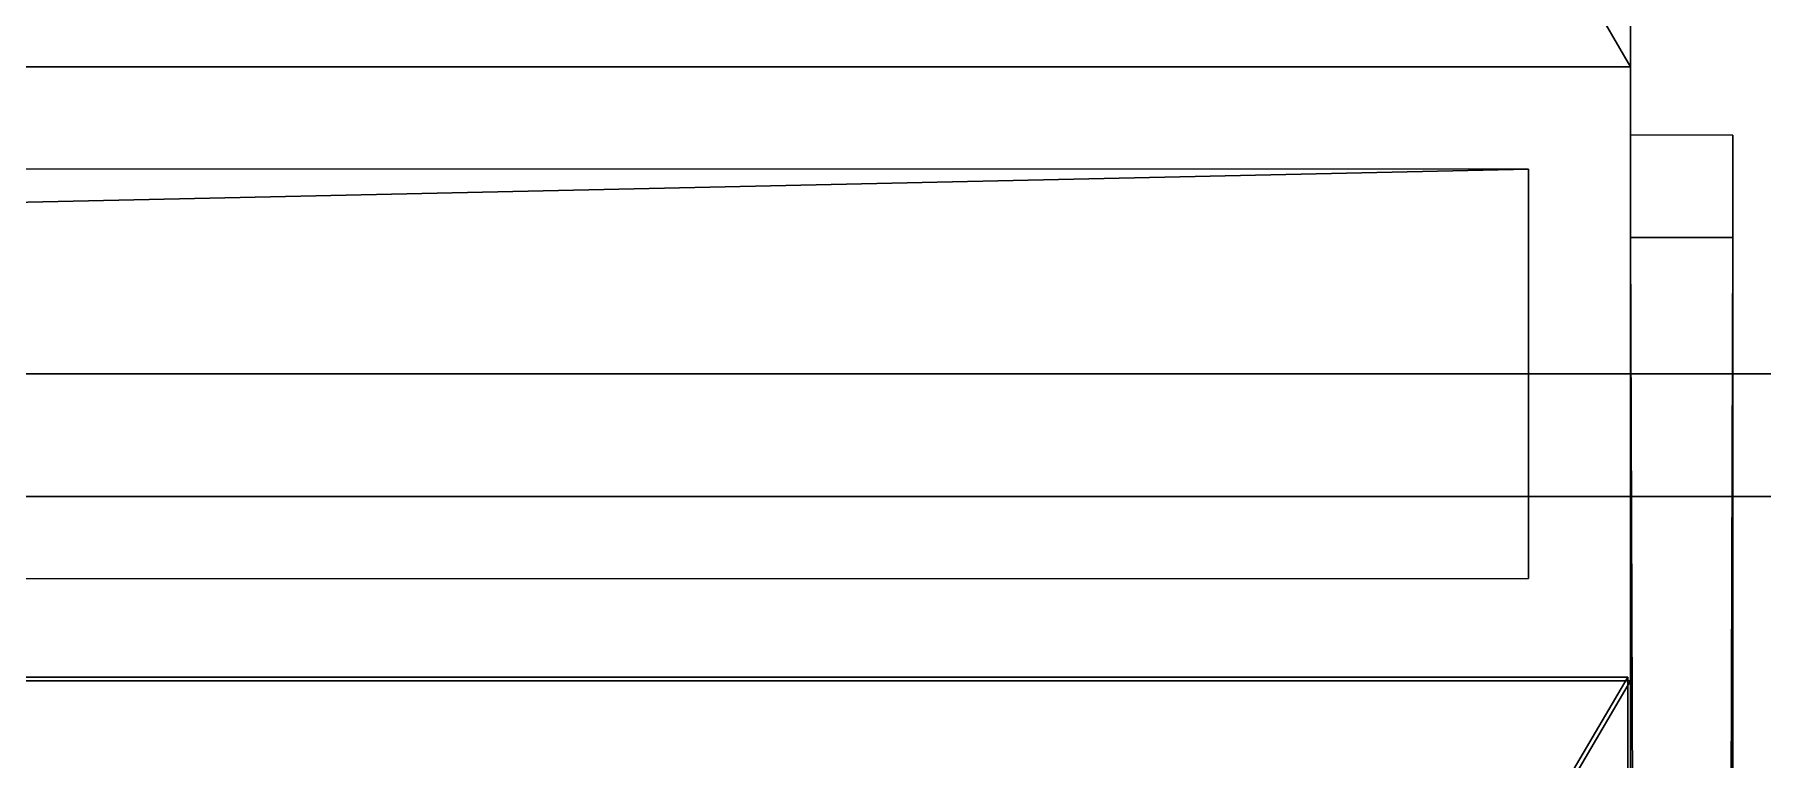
# Model space of a CAD drawing. Extents: x -93 to 34039, y -1114 to 8560.
# Drawn here: x 503.2 to 553.9, y 2889.8 to 2911 of the extents above; entities that cross this region are included whole.
import ezdxf

# ---------------------------------------------------------------- set-up
doc = ezdxf.new("R2010")
doc.units = 0
doc.layers.get('0').update_dxf_attribs({"color": 13, "linetype": 'CONTINUOUS'})
for name, color, linetype in [('____03_3____', 251, 'CONTINUOUS'), ('____03_3_____', 56, 'CONTINUOUS'), ('_____18________3____', 40, 'CONTINUOUS'), ('_____18________3_____', 44, 'CONTINUOUS'), ('_____18________4____', 142, 'CONTINUOUS'), ('_____18________4_____', 40, 'CONTINUOUS'), ('_SYSTEM__CT_MODE', 252, 'CONTINUOUS'), ('_SYSTEM__RG_COLOR', 36, 'CONTINUOUS'), ('TEMP', 36, 'CONTINUOUS')]:
    doc.layers.add(name, color=color, linetype=linetype)

# ---------------------------------------------------------------- blocks, each defined once
blk = doc.blocks.new('TELO_95')
for p, q in [((0, 970), (0, 0)), ((0, 970, 18), (0, 0, 18)), ((568, 0), (568, 970)), ((568, 0, 18), (568, 970, 18)), ((0, 0), (568, 0)), ((0, 0, 18), (568, 0, 18)), ((568, 0), (568, 0, 18))]:
    blk.add_line(p, q)
mesh = blk.add_polyface()
corners = [(568, 970), (0, 0), (0, 970), (568, 0)]
mesh.append_faces([[corners[k] for k in face] for face in [(0, 1, 2), (1, 0, 3)]], dxfattribs={"vtx0": -1})
mesh = blk.add_polyface()
corners = [(568, 0, 18), (0, 970, 18), (0, 0, 18), (568, 970, 18)]
mesh.append_faces([[corners[k] for k in face] for face in [(0, 1, 2), (1, 0, 3)]], dxfattribs={"vtx0": -1})
blk = doc.blocks.new('MARKWR_KROMKI')
at = {"color": 250}
for p, q in [((0, 500, 16), (0, 500)), ((700, 0, 16), (700, 0))]:
    blk.add_line(p, q, dxfattribs=at)
blk = doc.blocks.new('M_K_LEFT')
for p, q in [((0, 515, 5), (0, 0, 5)), ((0, 0, -5), (0, 515, -5))]:
    blk.add_line(p, q)
mesh = blk.add_polyface()
corners = [(0, 515, 5), (0, 0, -5), (0, 0, 5), (0, 515, -5)]
mesh.append_faces([[corners[k] for k in face] for face in [(0, 1, 2), (1, 0, 3)]], dxfattribs={"vtx0": -1})
blk = doc.blocks.new('KR_F')
at = {"color": 250}
for p, q in [((700, 0, 16), (0, 0, 16)), ((0, 0), (700, 0)), ((700, 0), (700, 0, 16))]:
    blk.add_line(p, q, dxfattribs=at)
mesh = blk.add_polyface()
corners = [(700, 0, 16), (0, 0), (700, 0), (0, 0, 16)]
mesh.append_faces([[corners[k] for k in face] for face in [(0, 1, 2), (1, 0, 3)]], dxfattribs={"vtx0": -1})
blk = doc.blocks.new('KR_L')
at = {"color": 250}
for p, q in [((0, 500), (0, 0)), ((0, 0, 16), (0, 500, 16))]:
    blk.add_line(p, q, dxfattribs=at)
mesh = blk.add_polyface()
corners = [(0, 500, 16), (0, 0), (0, 0, 16), (0, 500)]
mesh.append_faces([[corners[k] for k in face] for face in [(0, 1, 2), (1, 0, 3)]], dxfattribs={"vtx0": -1})
blk = doc.blocks.new('KR_P')
at = {"color": 250}
for p, q in [((0, 500), (0, 500, 16)), ((0, 0), (0, 500)), ((0, 500, 16), (0, 0, 16)), ((0, 0, 16), (0, 0))]:
    blk.add_line(p, q, dxfattribs=at)
mesh = blk.add_polyface()
corners = [(0, 500), (0, 0, 16), (0, 0), (0, 500, 16)]
mesh.append_faces([[corners[k] for k in face] for face in [(0, 1, 2), (1, 0, 3)]], dxfattribs={"vtx0": -1})
blk = doc.blocks.new('KR_35')
at = {"yscale": 1.94, "zscale": 1.125}
for name, p in [('KR_L', (0, 0)), ('KR_P', (568, 0))]:
    blk.add_blockref(name, p, dxfattribs=at)
at = {"xscale": 0.8114285714285715, "zscale": 1.125}
blk.add_blockref('KR_F', (0, 0), dxfattribs=at)
blk = doc.blocks.new('LL')
at = {"color": 250}
for p, q in [((0, 300, 16), (0, 0, 16)), ((0, 300, 8), (0, 0, 8)), ((0, 300), (0, 0))]:
    blk.add_line(p, q, dxfattribs=at)
blk = doc.blocks.new('RAM_PANEL_95')
at = {"color": 250}
for p, q in [((0, 970), (0, 0)), ((0, 970, 18), (0, 0, 18)), ((568, 0), (568, 970)), ((568, 0, 18), (568, 970, 18)), ((0, 0), (568, 0)), ((0, 0, 18), (568, 0, 18)), ((568, 0), (568, 0, 18))]:
    blk.add_line(p, q, dxfattribs=at)
for name in ['TELO_95', 'KR_35']:
    blk.add_blockref(name, (0, 0))
at = {"layer": '_SYSTEM__CT_MODE', "xscale": 0.8114285714285707, "yscale": 1.939999999999999, "zscale": 1.124999999999998}
blk.add_blockref('MARKWR_KROMKI', (0, 0), dxfattribs=at)
at = {"layer": '_SYSTEM__CT_MODE', "yscale": 3.233333333333332, "zscale": 1.125}
blk.add_blockref('LL', (0, 0), dxfattribs=at)
at = {"layer": '_SYSTEM__RG_COLOR', "color": 1, "yscale": 1.871844660194175, "zscale": 1.2}
blk.add_blockref('M_K_LEFT', (3, 3, 9), dxfattribs=at)
blk = doc.blocks.new('PANEL_G_34')
for p, q in [((-5, 440), (-5, 0)), ((5, 440), (-5, 440)), ((5, 0), (5, 440))]:
    blk.add_line(p, q)
blk.add_blockref('RAM_PANEL_95', (0, 0))
mesh = blk.add_polyface()
corners = [(5, 0), (-5, 440), (-5, 0), (5, 440)]
mesh.append_faces([[corners[k] for k in face] for face in [(0, 1, 2), (1, 0, 3)]], dxfattribs={"vtx0": -1})
blk = doc.blocks.new('RAM_PANEL_2')
at = {"layer": '_SYSTEM__RG_COLOR', "yscale": 2.25909090909091}
blk.add_blockref('PANEL_G_34', (8, 3, 3), dxfattribs=at)
blk = doc.blocks.new('PANEL_V_2')
blk.add_blockref('RAM_PANEL_2', (0, 0))
blk = doc.blocks.new('RAM_PANEL_3')
at = {"layer": '_SYSTEM__RG_COLOR', "yscale": 2.25909090909091}
blk.add_blockref('PANEL_G_34', (8, 3, 3), dxfattribs=at)
blk = doc.blocks.new('PANEL_V_3')
blk.add_blockref('RAM_PANEL_3', (0, 0))
blk = doc.blocks.new('RAM_PANEL_5')
at = {"layer": '_SYSTEM__RG_COLOR', "yscale": 2.25909090909091}
blk.add_blockref('PANEL_G_34', (8, 3, 3), dxfattribs=at)
blk = doc.blocks.new('PANEL_V_5')
blk.add_blockref('RAM_PANEL_5', (0, 0))
blk = doc.blocks.new('RAM_PANEL_4')
at = {"layer": '_SYSTEM__RG_COLOR', "yscale": 2.25909090909091}
blk.add_blockref('PANEL_G_34', (8, 3, 3), dxfattribs=at)
blk = doc.blocks.new('PANEL_V_4')
blk.add_blockref('RAM_PANEL_4', (0, 0))
blk = doc.blocks.new('V_MAR')
for p, q in [((294, 8), (0, 8)), ((294, -8), (294, 8)), ((294, -8), (0, -8))]:
    blk.add_line(p, q)
mesh = blk.add_polyface()
corners = [(294, -8), (0, 8), (0, -8), (294, 8)]
mesh.append_faces([[corners[k] for k in face] for face in [(0, 1, 2), (1, 0, 3)]], dxfattribs={"vtx0": -1})
blk = doc.blocks.new('P_MAR')
for p, q in [((0, 8), (0, 8, 594)), ((0, -8), (0, 8)), ((0, -8, 594), (0, 8, 594)), ((0, -8), (0, -8, 594))]:
    blk.add_line(p, q)
mesh = blk.add_polyface()
corners = [(0, -8), (0, 8, 594), (0, -8, 594), (0, 8)]
mesh.append_faces([[corners[k] for k in face] for face in [(0, 1, 2), (1, 0, 3)]], dxfattribs={"vtx0": -1})
blk = doc.blocks.new('N_MAR')
for p, q in [((0, 8), (294, 8)), ((294, 8), (294, -8)), ((0, -8), (294, -8))]:
    blk.add_line(p, q)
mesh = blk.add_polyface()
corners = [(294, 8), (0, -8), (0, 8), (294, -8)]
mesh.append_faces([[corners[k] for k in face] for face in [(0, 1, 2), (1, 0, 3)]], dxfattribs={"vtx0": -1})
blk = doc.blocks.new('_2')
at = {"color": 250}
for p, q in [((-21.093, 0, -4.633), (-23.857, 0, -4.633)), ((-21.093, 0, -4.534), (-21.093, 0, -4.633)), ((-5.08, 0, -5), (-7.83, 0, -5)), ((-7.33, 0, -2.946), (-7.33, 0, 5)), ((-7.33, 0, 5), (-5.08, 0, 5)), ((-5.08, 0, 5), (-5.08, 0, -5))]:
    blk.add_line(p, q, dxfattribs=at)
for points in [[(-23.857, 0, -4.633), (-24.699, 0, -2.753), (-24.985, 0, -1.596), (-25.08, 0, -0.476), (-24.989, 0, 0.598), (-24.717, 0, 1.55), (-24.262, 0, 2.379), (-23.626, 0, 3.085), (-22.835, 0, 3.65), (-21.914, 0, 4.053), (-20.864, 0, 4.294), (-19.686, 0, 4.375), (-17.6, 0, 4.162), (-15.765, 0, 3.532), (-14.159, 0, 2.624), (-12.409, 0, 1.359), (-9.732, 0, -0.833), (-7.33, 0, -2.946)], [(-7.83, 0, -5), (-10.199, 0, -2.912), (-12.554, 0, -0.962), (-14.75, 0, 0.642), (-16.442, 0, 1.647), (-17.941, 0, 2.175), (-19.554, 0, 2.351), (-20.914, 0, 2.161), (-21.942, 0, 1.592), (-22.589, 0, 0.683), (-22.804, 0, -0.526), (-22.699, 0, -1.466), (-22.383, 0, -2.48), (-21.85, 0, -3.519), (-21.093, 0, -4.534)]]:
    blk.add_polyline3d(points, dxfattribs=at)
blk = doc.blocks.new('MARKER_TEKSTUR_F')
for p, q in [((300, 16, 600), (0, 16, 600)), ((0, 16), (300, 16)), ((300, 16), (300, 16, 600)), ((0, 0), (300, 0)), ((300, 0, 600), (0, 0, 600)), ((300, 0), (300, 0, 600))]:
    blk.add_line(p, q)
blk = doc.blocks.new('RAMKA_PANEL_F_30')
for p, q in [((966, 0, 826), (966, 3, 826)), ((966, 0), (966, 3))]:
    blk.add_line(p, q)
at = {"layer": '_SYSTEM__CT_MODE', "xscale": 3.22, "yscale": 0.1875, "zscale": 1.376666666666666}
blk.add_blockref('MARKER_TEKSTUR_F', (0, 0), dxfattribs=at)
at = {"layer": '_SYSTEM__CT_MODE'}
blk.add_blockref('_2', (966, 0, 413), dxfattribs=at)
at = {"layer": '_SYSTEM__RG_COLOR', "xscale": 3.26530612244898}
for name, p, yscale in [('V_MAR', (3, 1.5, 823), 0.1874999999999999), ('N_MAR', (3, 1.5, 3), 0.1874999999999998)]:
    blk.add_blockref(name, p, dxfattribs=dict(at, yscale=yscale))
at = {"layer": '_SYSTEM__RG_COLOR', "yscale": 0.1874999999999999, "zscale": 1.38047138047138}
blk.add_blockref('P_MAR', (963, 1.5, 3), dxfattribs=at)
blk = doc.blocks.new('PANEL_F_30')
blk.add_blockref('RAMKA_PANEL_F_30', (0, 0))
blk = doc.blocks.new('TELO_87')
for p, q in [((0, 550), (0, 0)), ((934, 550), (0, 550)), ((0, 550), (0, 550, 18)), ((934, 550, 18), (0, 550, 18)), ((0, 550, 18), (0, 0, 18))]:
    blk.add_line(p, q)
mesh = blk.add_polyface()
corners = [(934, 550), (0, 0), (0, 550), (934, 0)]
mesh.append_faces([[corners[k] for k in face] for face in [(0, 1, 2), (1, 0, 3)]], dxfattribs={"vtx0": -1})
mesh = blk.add_polyface()
corners = [(934, 0, 18), (0, 550, 18), (0, 0, 18), (934, 550, 18)]
mesh.append_faces([[corners[k] for k in face] for face in [(0, 1, 2), (1, 0, 3)]], dxfattribs={"vtx0": -1})
blk = doc.blocks.new('KR_Z')
at = {"color": 250}
for p, q in [((0, 0), (700, 0)), ((700, 0, 16), (0, 0, 16)), ((700, 0), (700, 0, 16))]:
    blk.add_line(p, q, dxfattribs=at)
mesh = blk.add_polyface()
corners = [(0, 0, 16), (700, 0), (0, 0), (700, 0, 16)]
mesh.append_faces([[corners[k] for k in face] for face in [(0, 1, 2), (1, 0, 3)]], dxfattribs={"vtx0": -1})
blk = doc.blocks.new('KR_30')
at = {"xscale": 0.7857142857142857, "zscale": 1.125}
blk.add_blockref('KR_Z', (0, 934), dxfattribs=at)
at = {"yscale": 1.868, "zscale": 1.125}
blk.add_blockref('KR_P', (550, 0), dxfattribs=at)
blk = doc.blocks.new('RAM_PANEL_87')
at = {"color": 250}
for p, q in [((550, 934), (0, 934)), ((550, 934, 18), (0, 934, 18)), ((550, 0), (550, 934)), ((550, 934), (550, 934, 18)), ((550, 0, 18), (550, 934, 18))]:
    blk.add_line(p, q, dxfattribs=at)
at = {"rotation": 270}
blk.add_blockref('TELO_87', (0, 934), dxfattribs=at)
blk.add_blockref('KR_30', (0, 0))
at = {"layer": '_SYSTEM__CT_MODE', "xscale": 1.334285714285713, "yscale": 1.099999999999999, "zscale": 1.124999999999998, "rotation": 270}
blk.add_blockref('MARKWR_KROMKI', (0, 934), dxfattribs=at)
blk = doc.blocks.new('PANEL_G_29')
blk.add_blockref('RAM_PANEL_87', (0, 0))
blk = doc.blocks.new('MARKER_TEKSTUR')
for p, q in [((16, 500), (0, 500)), ((16, 500, 700), (0, 500, 700)), ((0, 0), (0, 500)), ((0, 500, 700), (0, 0, 700)), ((0, 500), (0, 500, 700)), ((16, 500), (16, 500, 700)), ((16, 0), (16, 500)), ((16, 500, 700), (16, 0, 700))]:
    blk.add_line(p, q)
blk = doc.blocks.new('M_K_ZAD')
for p, q in [((5, 0, 640), (-5, 0, 640)), ((-5, 0, 640), (-5, 0)), ((-5, 0), (5, 0)), ((5, 0), (5, 0, 640))]:
    blk.add_line(p, q)
mesh = blk.add_polyface()
corners = [(5, 0), (-5, 0, 640), (-5, 0), (5, 0, 640)]
mesh.append_faces([[corners[k] for k in face] for face in [(0, 1, 2), (1, 0, 3)]], dxfattribs={"vtx0": -1})
blk = doc.blocks.new('M_K_VERH')
for p, q in [((-5, 440), (-5, 0)), ((5, 440), (-5, 440)), ((5, 0), (5, 440))]:
    blk.add_line(p, q)
mesh = blk.add_polyface()
corners = [(5, 0), (-5, 440), (-5, 0), (5, 440)]
mesh.append_faces([[corners[k] for k in face] for face in [(0, 1, 2), (1, 0, 3)]], dxfattribs={"vtx0": -1})
blk = doc.blocks.new('2_V')
at = {"color": 250}
for p, q in [((-5.147, -6.993), (-5.147, -4.847)), ((-5.147, -4.847), (5.147, -4.847)), ((5.147, -4.847), (5.147, -7.47)), ((3.033, -6.993), (-5.147, -6.993)), ((4.667, -20.124), (4.769, -20.124)), ((4.769, -20.124), (4.769, -22.76))]:
    blk.add_line(p, q, dxfattribs=at)
for points in [[(4.769, -22.76, 0), (2.834, -23.563, 0), (1.643, -23.836, 0), (0.49, -23.927, 0), (-0.616, -23.841, 0), (-1.596, -23.58, 0), (-2.449, -23.147, 0), (-3.176, -22.54, 0), (-3.757, -21.785, 0), (-4.172, -20.907, 0), (-4.421, -19.905, 0), (-4.504, -18.781, 0), (-4.284, -16.791, 0), (-3.635, -15.04, 0), (-2.701, -13.508, 0), (-1.399, -11.839, 0), (0.858, -9.284, 0), (3.033, -6.993, 0)], [(5.147, -7.47, 0), (2.997, -9.73, 0), (0.991, -11.977, 0), (-0.661, -14.072, 0), (-1.695, -15.686, 0), (-2.239, -17.116, 0), (-2.42, -18.655, 0), (-2.225, -19.953, 0), (-1.639, -20.933, 0), (-0.703, -21.55, 0), (0.541, -21.756, 0), (1.509, -21.655, 0), (2.553, -21.354, 0), (3.623, -20.845, 0), (4.667, -20.124, 0)]]:
    blk.add_polyline3d(points, dxfattribs=at)
blk = doc.blocks.new('N_1')
for p, q in [((0, 0), (0, 500)), ((0, 500), (8, 500)), ((8, 0), (8, 500)), ((8, 500), (16, 500)), ((16, 0), (16, 500))]:
    blk.add_line(p, q)
blk = doc.blocks.new('RAM_PANEL_68')
for p, q in [((0, 550), (18, 550)), ((0, 550, 2100), (18, 550, 2100))]:
    blk.add_line(p, q)
at = {"layer": '_SYSTEM__CT_MODE', "xscale": 1.124999999999999, "yscale": 1.100000000000078, "zscale": 2.99999999999989}
blk.add_blockref('MARKER_TEKSTUR', (0, 0), dxfattribs=at)
at = {"layer": '_SYSTEM__CT_MODE', "xscale": 1.125, "yscale": 1.1}
blk.add_blockref('N_1', (0, 0), dxfattribs=at)
at = {"layer": '_SYSTEM__CT_MODE', "extrusion": (1, 0, 3.58775e-15), "xscale": 0.9714640198511383, "yscale": 1.048192771084347, "rotation": 270}
blk.add_blockref('2_V', (550, 1050, 18), dxfattribs=at)
at = {"layer": '_SYSTEM__RG_COLOR', "color": 1, "xscale": 1.2, "yscale": 1.236363636363636}
blk.add_blockref('PANEL_G_34', (9, 3, 3), dxfattribs=at)
at = {"layer": '_SYSTEM__RG_COLOR', "xscale": 1.2, "zscale": 3.271874999999868}
blk.add_blockref('M_K_ZAD', (9, 547, 3), dxfattribs=at)
at = {"layer": '_SYSTEM__RG_COLOR', "xscale": 1.2, "yscale": 1.236363636363636}
blk.add_blockref('M_K_VERH', (9, 3, 2097), dxfattribs=at)
blk = doc.blocks.new('PANEL_V_44')
blk.add_blockref('RAM_PANEL_68', (0, 0))
blk = doc.blocks.new('RAMKA_PANEL_F_31')
for p, q in [((966, 0, 2096), (966, 3, 2096)), ((966, 0), (966, 3))]:
    blk.add_line(p, q)
at = {"layer": '_SYSTEM__CT_MODE', "xscale": 3.22, "yscale": 0.1875, "zscale": 3.493333333333335}
blk.add_blockref('MARKER_TEKSTUR_F', (0, 0), dxfattribs=at)
at = {"layer": '_SYSTEM__CT_MODE'}
blk.add_blockref('_2', (966, 0, 1048), dxfattribs=at)
at = {"layer": '_SYSTEM__RG_COLOR', "xscale": 3.26530612244898}
for name, p, yscale in [('V_MAR', (3, 1.5, 2093), 0.1874999999999999), ('N_MAR', (3, 1.5, 3), 0.1874999999999998)]:
    blk.add_blockref(name, p, dxfattribs=dict(at, yscale=yscale))
at = {"layer": '_SYSTEM__RG_COLOR', "yscale": 0.1874999999999999, "zscale": 3.518518518518519}
blk.add_blockref('P_MAR', (963, 1.5, 3), dxfattribs=at)
blk = doc.blocks.new('PANEL_F_31')
blk.add_blockref('RAMKA_PANEL_F_31', (0, 0))
blk = doc.blocks.new('RAM_PANEL_64')
for p, q in [((0, 550), (18, 550)), ((0, 550, 830), (18, 550, 830))]:
    blk.add_line(p, q)
at = {"layer": '_SYSTEM__CT_MODE', "xscale": 1.124999999999999, "yscale": 1.100000000000079, "zscale": 1.185714285714242}
blk.add_blockref('MARKER_TEKSTUR', (0, 0), dxfattribs=at)
at = {"layer": '_SYSTEM__CT_MODE', "xscale": 1.125, "yscale": 1.1}
blk.add_blockref('N_1', (0, 0), dxfattribs=at)
at = {"layer": '_SYSTEM__CT_MODE', "extrusion": (1, 0, 9.07745e-15), "xscale": 0.9714640198511383, "yscale": 1.048192771084347, "rotation": 270}
blk.add_blockref('2_V', (550, 415, 18), dxfattribs=at)
at = {"layer": '_SYSTEM__RG_COLOR', "color": 1, "xscale": 1.2, "yscale": 1.236363636363636}
blk.add_blockref('PANEL_G_34', (9, 3, 3), dxfattribs=at)
at = {"layer": '_SYSTEM__RG_COLOR', "xscale": 1.2, "zscale": 1.287499999999949}
blk.add_blockref('M_K_ZAD', (9, 547, 3), dxfattribs=at)
at = {"layer": '_SYSTEM__RG_COLOR', "xscale": 1.2, "yscale": 1.236363636363636}
blk.add_blockref('M_K_VERH', (9, 3, 827), dxfattribs=at)
blk = doc.blocks.new('PANEL_V_42')
blk.add_blockref('RAM_PANEL_64', (0, 0))
blk = doc.blocks.new('TELO_65')
for p, q in [((0, 550), (0, 0)), ((934, 550), (0, 550)), ((0, 550), (0, 550, 18)), ((934, 550, 18), (0, 550, 18)), ((0, 550, 18), (0, 0, 18))]:
    blk.add_line(p, q)
mesh = blk.add_polyface()
corners = [(934, 550), (0, 0), (0, 550), (934, 0)]
mesh.append_faces([[corners[k] for k in face] for face in [(0, 1, 2), (1, 0, 3)]], dxfattribs={"vtx0": -1})
mesh = blk.add_polyface()
corners = [(934, 0, 18), (0, 550, 18), (0, 0, 18), (934, 550, 18)]
mesh.append_faces([[corners[k] for k in face] for face in [(0, 1, 2), (1, 0, 3)]], dxfattribs={"vtx0": -1})
blk = doc.blocks.new('KR_21')
at = {"xscale": 0.7857142857142857, "zscale": 1.125}
blk.add_blockref('KR_Z', (0, 934), dxfattribs=at)
at = {"yscale": 1.868, "zscale": 1.125}
blk.add_blockref('KR_P', (550, 0), dxfattribs=at)
blk = doc.blocks.new('RAM_PANEL_65')
at = {"color": 250}
for p, q in [((550, 934), (0, 934)), ((550, 934, 18), (0, 934, 18)), ((550, 0), (550, 934)), ((550, 934), (550, 934, 18)), ((550, 0, 18), (550, 934, 18))]:
    blk.add_line(p, q, dxfattribs=at)
at = {"rotation": 270}
blk.add_blockref('TELO_65', (0, 934), dxfattribs=at)
blk.add_blockref('KR_21', (0, 0))
at = {"layer": '_SYSTEM__CT_MODE', "xscale": 1.334285714285713, "yscale": 1.099999999999999, "zscale": 1.124999999999998, "rotation": 270}
blk.add_blockref('MARKWR_KROMKI', (0, 934), dxfattribs=at)
blk = doc.blocks.new('PANEL_G_20')
blk.add_blockref('RAM_PANEL_65', (0, 0))
blk = doc.blocks.new('TELO_60')
for p, q in [((0, 550), (0, 0)), ((934, 550), (0, 550)), ((0, 550), (0, 550, 18)), ((934, 550, 18), (0, 550, 18)), ((0, 550, 18), (0, 0, 18))]:
    blk.add_line(p, q)
mesh = blk.add_polyface()
corners = [(934, 550), (0, 0), (0, 550), (934, 0)]
mesh.append_faces([[corners[k] for k in face] for face in [(0, 1, 2), (1, 0, 3)]], dxfattribs={"vtx0": -1})
mesh = blk.add_polyface()
corners = [(934, 0, 18), (0, 550, 18), (0, 0, 18), (934, 550, 18)]
mesh.append_faces([[corners[k] for k in face] for face in [(0, 1, 2), (1, 0, 3)]], dxfattribs={"vtx0": -1})
blk = doc.blocks.new('KR_18')
at = {"xscale": 0.7857142857142857, "zscale": 1.125}
blk.add_blockref('KR_Z', (0, 934), dxfattribs=at)
at = {"yscale": 1.868, "zscale": 1.125}
blk.add_blockref('KR_P', (550, 0), dxfattribs=at)
blk = doc.blocks.new('RAM_PANEL_60')
at = {"color": 250}
for p, q in [((550, 934), (0, 934)), ((550, 934, 18), (0, 934, 18)), ((550, 0), (550, 934)), ((550, 934), (550, 934, 18)), ((550, 0, 18), (550, 934, 18))]:
    blk.add_line(p, q, dxfattribs=at)
at = {"rotation": 270}
blk.add_blockref('TELO_60', (0, 934), dxfattribs=at)
blk.add_blockref('KR_18', (0, 0))
at = {"layer": '_SYSTEM__CT_MODE', "xscale": 1.334285714285713, "yscale": 1.099999999999999, "zscale": 1.124999999999998, "rotation": 270}
blk.add_blockref('MARKWR_KROMKI', (0, 934), dxfattribs=at)
blk = doc.blocks.new('PANEL_G_18')
blk.add_blockref('RAM_PANEL_60', (0, 0))
blk = doc.blocks.new('TELO_69')
for p, q in [((0, 550), (0, 0)), ((934, 550), (0, 550)), ((0, 550), (0, 550, 18)), ((934, 550, 18), (0, 550, 18)), ((0, 550, 18), (0, 0, 18))]:
    blk.add_line(p, q)
mesh = blk.add_polyface()
corners = [(934, 550), (0, 0), (0, 550), (934, 0)]
mesh.append_faces([[corners[k] for k in face] for face in [(0, 1, 2), (1, 0, 3)]], dxfattribs={"vtx0": -1})
mesh = blk.add_polyface()
corners = [(934, 0, 18), (0, 550, 18), (0, 0, 18), (934, 550, 18)]
mesh.append_faces([[corners[k] for k in face] for face in [(0, 1, 2), (1, 0, 3)]], dxfattribs={"vtx0": -1})
blk = doc.blocks.new('KR_23')
at = {"xscale": 0.7857142857142857, "zscale": 1.125}
blk.add_blockref('KR_Z', (0, 934), dxfattribs=at)
at = {"yscale": 1.868, "zscale": 1.125}
blk.add_blockref('KR_P', (550, 0), dxfattribs=at)
blk = doc.blocks.new('RAM_PANEL_69')
at = {"color": 250}
for p, q in [((550, 934), (0, 934)), ((550, 934, 18), (0, 934, 18)), ((550, 0), (550, 934)), ((550, 934), (550, 934, 18)), ((550, 0, 18), (550, 934, 18))]:
    blk.add_line(p, q, dxfattribs=at)
at = {"rotation": 270}
blk.add_blockref('TELO_69', (0, 934), dxfattribs=at)
blk.add_blockref('KR_23', (0, 0))
at = {"layer": '_SYSTEM__CT_MODE', "xscale": 1.334285714285713, "yscale": 1.099999999999999, "zscale": 1.124999999999998, "rotation": 270}
blk.add_blockref('MARKWR_KROMKI', (0, 934), dxfattribs=at)
blk = doc.blocks.new('PANEL_G_22')
blk.add_blockref('RAM_PANEL_69', (0, 0))
blk = doc.blocks.new('TELO_62')
for p, q in [((0, 550), (0, 0)), ((934, 550), (0, 550)), ((0, 550), (0, 550, 18)), ((934, 550, 18), (0, 550, 18)), ((0, 550, 18), (0, 0, 18))]:
    blk.add_line(p, q)
mesh = blk.add_polyface()
corners = [(934, 550), (0, 0), (0, 550), (934, 0)]
mesh.append_faces([[corners[k] for k in face] for face in [(0, 1, 2), (1, 0, 3)]], dxfattribs={"vtx0": -1})
mesh = blk.add_polyface()
corners = [(934, 0, 18), (0, 550, 18), (0, 0, 18), (934, 550, 18)]
mesh.append_faces([[corners[k] for k in face] for face in [(0, 1, 2), (1, 0, 3)]], dxfattribs={"vtx0": -1})
blk = doc.blocks.new('KR_19')
at = {"xscale": 0.7857142857142857, "zscale": 1.125}
blk.add_blockref('KR_Z', (0, 934), dxfattribs=at)
at = {"yscale": 1.868, "zscale": 1.125}
blk.add_blockref('KR_P', (550, 0), dxfattribs=at)
blk = doc.blocks.new('RAM_PANEL_62')
at = {"color": 250}
for p, q in [((550, 934), (0, 934)), ((550, 934, 18), (0, 934, 18)), ((550, 0), (550, 934)), ((550, 934), (550, 934, 18)), ((550, 0, 18), (550, 934, 18))]:
    blk.add_line(p, q, dxfattribs=at)
at = {"rotation": 270}
blk.add_blockref('TELO_62', (0, 934), dxfattribs=at)
blk.add_blockref('KR_19', (0, 0))
at = {"layer": '_SYSTEM__CT_MODE', "xscale": 1.334285714285713, "yscale": 1.099999999999999, "zscale": 1.124999999999998, "rotation": 270}
blk.add_blockref('MARKWR_KROMKI', (0, 934), dxfattribs=at)
blk = doc.blocks.new('PANEL_G_19')
blk.add_blockref('RAM_PANEL_62', (0, 0))
blk = doc.blocks.new('TELO_59')
for p, q in [((0, 550), (0, 0)), ((934, 550), (0, 550)), ((0, 550), (0, 550, 18)), ((934, 550, 18), (0, 550, 18)), ((0, 550, 18), (0, 0, 18))]:
    blk.add_line(p, q)
mesh = blk.add_polyface()
corners = [(934, 550), (0, 0), (0, 550), (934, 0)]
mesh.append_faces([[corners[k] for k in face] for face in [(0, 1, 2), (1, 0, 3)]], dxfattribs={"vtx0": -1})
mesh = blk.add_polyface()
corners = [(934, 0, 18), (0, 550, 18), (0, 0, 18), (934, 550, 18)]
mesh.append_faces([[corners[k] for k in face] for face in [(0, 1, 2), (1, 0, 3)]], dxfattribs={"vtx0": -1})
blk = doc.blocks.new('KR_17')
at = {"xscale": 0.7857142857142857, "zscale": 1.125}
blk.add_blockref('KR_Z', (0, 934), dxfattribs=at)
at = {"yscale": 1.868, "zscale": 1.125}
blk.add_blockref('KR_P', (550, 0), dxfattribs=at)
blk = doc.blocks.new('RAM_PANEL_59')
at = {"color": 250}
for p, q in [((550, 934), (0, 934)), ((550, 934, 18), (0, 934, 18)), ((550, 0), (550, 934)), ((550, 934), (550, 934, 18)), ((550, 0, 18), (550, 934, 18))]:
    blk.add_line(p, q, dxfattribs=at)
at = {"rotation": 270}
blk.add_blockref('TELO_59', (0, 934), dxfattribs=at)
blk.add_blockref('KR_17', (0, 0))
at = {"layer": '_SYSTEM__CT_MODE', "xscale": 1.334285714285713, "yscale": 1.099999999999999, "zscale": 1.124999999999998, "rotation": 270}
blk.add_blockref('MARKWR_KROMKI', (0, 934), dxfattribs=at)
blk = doc.blocks.new('PANEL_G_17')
blk.add_blockref('RAM_PANEL_59', (0, 0))
blk = doc.blocks.new('RAM_PANEL_56')
for p, q in [((0, 300), (18, 300)), ((0, 300, 2104), (18, 300, 2104))]:
    blk.add_line(p, q)
at = {"layer": '_SYSTEM__CT_MODE', "xscale": 1.124999999999999, "yscale": 0.6000000000000427, "zscale": 3.005714285714176}
blk.add_blockref('MARKER_TEKSTUR', (0, 0), dxfattribs=at)
at = {"layer": '_SYSTEM__CT_MODE', "xscale": 1.125, "yscale": 0.5999999999999998}
blk.add_blockref('N_1', (0, 0), dxfattribs=at)
at = {"layer": '_SYSTEM__CT_MODE', "extrusion": (1, 0, 3.58093e-15), "xscale": 0.9714640198511383, "yscale": 1.048192771084347, "rotation": 270}
blk.add_blockref('2_V', (300, 1052, 18), dxfattribs=at)
at = {"layer": '_SYSTEM__RG_COLOR', "color": 1, "xscale": 1.2, "yscale": 0.6681818181818182}
blk.add_blockref('PANEL_G_34', (9, 3, 3), dxfattribs=at)
blk = doc.blocks.new('PANEL_V_39')
blk.add_blockref('RAM_PANEL_56', (0, 0))
blk = doc.blocks.new('RAM_PANEL_54')
for p, q in [((0, 550), (18, 550)), ((0, 550, 790), (18, 550, 790))]:
    blk.add_line(p, q)
at = {"layer": '_SYSTEM__CT_MODE', "xscale": 1.124999999999999, "yscale": 1.100000000000078, "zscale": 1.128571428571387}
blk.add_blockref('MARKER_TEKSTUR', (0, 0), dxfattribs=at)
at = {"layer": '_SYSTEM__CT_MODE', "xscale": 1.125, "yscale": 1.1}
blk.add_blockref('N_1', (0, 0), dxfattribs=at)
at = {"layer": '_SYSTEM__CT_MODE', "extrusion": (1, 0, 9.53707e-15), "xscale": 0.9714640198511382, "yscale": 1.048192771084347, "rotation": 270}
blk.add_blockref('2_V', (550, 395, 18), dxfattribs=at)
at = {"layer": '_SYSTEM__RG_COLOR', "color": 1, "xscale": 1.2, "yscale": 1.236363636363636}
blk.add_blockref('PANEL_G_34', (9, 3, 3), dxfattribs=at)
blk = doc.blocks.new('PANEL_V_37')
blk.add_blockref('RAM_PANEL_54', (0, 0))
blk = doc.blocks.new('RAM_PANEL_74')
at = {"layer": '_SYSTEM__RG_COLOR', "xscale": 1.2, "yscale": 0.6681818181818182}
blk.add_blockref('PANEL_G_34', (9, 3, 3), dxfattribs=at)
blk = doc.blocks.new('PANEL_V_46')
blk.add_blockref('RAM_PANEL_74', (0, 0))
blk = doc.blocks.new('RAM_PANEL_75')
at = {"layer": '_SYSTEM__RG_COLOR', "xscale": 1.2, "yscale": 0.6681818181818182}
blk.add_blockref('PANEL_G_34', (9, 3, 3), dxfattribs=at)
blk = doc.blocks.new('PANEL_V_47')
blk.add_blockref('RAM_PANEL_75', (0, 0))
blk = doc.blocks.new('RAM_PANEL_76')
at = {"layer": '_SYSTEM__RG_COLOR', "xscale": 1.2, "yscale": 0.6681818181818182}
blk.add_blockref('PANEL_G_34', (9, 3, 3), dxfattribs=at)
blk = doc.blocks.new('PANEL_V_48')
blk.add_blockref('RAM_PANEL_76', (0, 0))
blk = doc.blocks.new('RAM_PANEL_77')
at = {"layer": '_SYSTEM__RG_COLOR', "xscale": 1.2, "yscale": 0.6681818181818182}
blk.add_blockref('PANEL_G_34', (9, 3, 3), dxfattribs=at)
blk = doc.blocks.new('PANEL_V_49')
blk.add_blockref('RAM_PANEL_77', (0, 0))
blk = doc.blocks.new('RAM_PANEL_78')
at = {"layer": '_SYSTEM__RG_COLOR', "xscale": 1.2, "yscale": 0.6681818181818182}
blk.add_blockref('PANEL_G_34', (9, 3, 3), dxfattribs=at)
blk = doc.blocks.new('PANEL_V_50')
blk.add_blockref('RAM_PANEL_78', (0, 0))
blk = doc.blocks.new('RAM_PANEL_73')
at = {"layer": '_SYSTEM__RG_COLOR', "xscale": 1.2, "yscale": 0.6681818181818182}
blk.add_blockref('PANEL_G_34', (9, 3, 3), dxfattribs=at)
blk = doc.blocks.new('PANEL_V_45')
blk.add_blockref('RAM_PANEL_73', (0, 0))
blk = doc.blocks.new('RAM_PANEL_79')
at = {"layer": '_SYSTEM__RG_COLOR', "xscale": 1.2, "yscale": 1.236363636363636}
blk.add_blockref('PANEL_G_34', (9, 3, 3), dxfattribs=at)
blk = doc.blocks.new('PANEL_V_51')
blk.add_blockref('RAM_PANEL_79', (0, 0))
blk = doc.blocks.new('TELO_88')
for p, q in [((0, 550), (0, 0)), ((934, 550), (0, 550)), ((0, 550), (0, 550, 18)), ((934, 550, 18), (0, 550, 18)), ((0, 550, 18), (0, 0, 18))]:
    blk.add_line(p, q)
mesh = blk.add_polyface()
corners = [(934, 550), (0, 0), (0, 550), (934, 0)]
mesh.append_faces([[corners[k] for k in face] for face in [(0, 1, 2), (1, 0, 3)]], dxfattribs={"vtx0": -1})
mesh = blk.add_polyface()
corners = [(934, 0, 18), (0, 550, 18), (0, 0, 18), (934, 550, 18)]
mesh.append_faces([[corners[k] for k in face] for face in [(0, 1, 2), (1, 0, 3)]], dxfattribs={"vtx0": -1})
blk = doc.blocks.new('KR_31')
at = {"xscale": 0.7857142857142857, "zscale": 1.125}
blk.add_blockref('KR_Z', (0, 934), dxfattribs=at)
at = {"yscale": 1.868, "zscale": 1.125}
blk.add_blockref('KR_P', (550, 0), dxfattribs=at)
blk = doc.blocks.new('RAM_PANEL_88')
at = {"color": 250}
for p, q in [((550, 934), (0, 934)), ((550, 934, 18), (0, 934, 18)), ((550, 0), (550, 934)), ((550, 934), (550, 934, 18)), ((550, 0, 18), (550, 934, 18))]:
    blk.add_line(p, q, dxfattribs=at)
at = {"rotation": 270}
blk.add_blockref('TELO_88', (0, 934), dxfattribs=at)
blk.add_blockref('KR_31', (0, 0))
at = {"layer": '_SYSTEM__CT_MODE', "xscale": 1.334285714285713, "yscale": 1.099999999999999, "zscale": 1.124999999999998, "rotation": 270}
blk.add_blockref('MARKWR_KROMKI', (0, 934), dxfattribs=at)
blk = doc.blocks.new('PANEL_G_30')
blk.add_blockref('RAM_PANEL_88', (0, 0))
blk = doc.blocks.new('TELO_66')
for p, q in [((0, 550), (0, 0)), ((934, 550), (0, 550)), ((0, 550), (0, 550, 18)), ((934, 550, 18), (0, 550, 18)), ((0, 550, 18), (0, 0, 18))]:
    blk.add_line(p, q)
mesh = blk.add_polyface()
corners = [(934, 550), (0, 0), (0, 550), (934, 0)]
mesh.append_faces([[corners[k] for k in face] for face in [(0, 1, 2), (1, 0, 3)]], dxfattribs={"vtx0": -1})
mesh = blk.add_polyface()
corners = [(934, 0, 18), (0, 550, 18), (0, 0, 18), (934, 550, 18)]
mesh.append_faces([[corners[k] for k in face] for face in [(0, 1, 2), (1, 0, 3)]], dxfattribs={"vtx0": -1})
blk = doc.blocks.new('KR_22')
at = {"xscale": 0.7857142857142857, "zscale": 1.125}
blk.add_blockref('KR_Z', (0, 934), dxfattribs=at)
at = {"yscale": 1.868, "zscale": 1.125}
blk.add_blockref('KR_P', (550, 0), dxfattribs=at)
blk = doc.blocks.new('RAM_PANEL_66')
at = {"color": 250}
for p, q in [((550, 934), (0, 934)), ((550, 934, 18), (0, 934, 18)), ((550, 0), (550, 934)), ((550, 934), (550, 934, 18)), ((550, 0, 18), (550, 934, 18))]:
    blk.add_line(p, q, dxfattribs=at)
at = {"rotation": 270}
blk.add_blockref('TELO_66', (0, 934), dxfattribs=at)
blk.add_blockref('KR_22', (0, 0))
at = {"layer": '_SYSTEM__CT_MODE', "xscale": 1.334285714285713, "yscale": 1.099999999999999, "zscale": 1.124999999999998, "rotation": 270}
blk.add_blockref('MARKWR_KROMKI', (0, 934), dxfattribs=at)
blk = doc.blocks.new('PANEL_G_21')
blk.add_blockref('RAM_PANEL_66', (0, 0))
blk = doc.blocks.new('TELO_89')
for p, q in [((0, 550), (0, 0)), ((934, 550), (0, 550)), ((0, 550), (0, 550, 18)), ((934, 550, 18), (0, 550, 18)), ((0, 550, 18), (0, 0, 18))]:
    blk.add_line(p, q)
mesh = blk.add_polyface()
corners = [(934, 550), (0, 0), (0, 550), (934, 0)]
mesh.append_faces([[corners[k] for k in face] for face in [(0, 1, 2), (1, 0, 3)]], dxfattribs={"vtx0": -1})
mesh = blk.add_polyface()
corners = [(934, 0, 18), (0, 550, 18), (0, 0, 18), (934, 550, 18)]
mesh.append_faces([[corners[k] for k in face] for face in [(0, 1, 2), (1, 0, 3)]], dxfattribs={"vtx0": -1})
blk = doc.blocks.new('KR_32')
at = {"xscale": 0.7857142857142857, "zscale": 1.125}
blk.add_blockref('KR_Z', (0, 934), dxfattribs=at)
at = {"yscale": 1.868, "zscale": 1.125}
blk.add_blockref('KR_P', (550, 0), dxfattribs=at)
blk = doc.blocks.new('RAM_PANEL_89')
at = {"color": 250}
for p, q in [((550, 934), (0, 934)), ((550, 934, 18), (0, 934, 18)), ((550, 0), (550, 934)), ((550, 934), (550, 934, 18)), ((550, 0, 18), (550, 934, 18))]:
    blk.add_line(p, q, dxfattribs=at)
at = {"rotation": 270}
blk.add_blockref('TELO_89', (0, 934), dxfattribs=at)
blk.add_blockref('KR_32', (0, 0))
at = {"layer": '_SYSTEM__CT_MODE', "xscale": 1.334285714285713, "yscale": 1.099999999999999, "zscale": 1.124999999999998, "rotation": 270}
blk.add_blockref('MARKWR_KROMKI', (0, 934), dxfattribs=at)
blk = doc.blocks.new('PANEL_G_31')
blk.add_blockref('RAM_PANEL_89', (0, 0))
blk = doc.blocks.new('TELO_84')
for p, q in [((0, 550), (0, 0)), ((934, 550), (0, 550)), ((0, 550), (0, 550, 18)), ((934, 550, 18), (0, 550, 18)), ((0, 550, 18), (0, 0, 18))]:
    blk.add_line(p, q)
mesh = blk.add_polyface()
corners = [(934, 550), (0, 0), (0, 550), (934, 0)]
mesh.append_faces([[corners[k] for k in face] for face in [(0, 1, 2), (1, 0, 3)]], dxfattribs={"vtx0": -1})
mesh = blk.add_polyface()
corners = [(934, 0, 18), (0, 550, 18), (0, 0, 18), (934, 550, 18)]
mesh.append_faces([[corners[k] for k in face] for face in [(0, 1, 2), (1, 0, 3)]], dxfattribs={"vtx0": -1})
blk = doc.blocks.new('KR_27')
at = {"xscale": 0.7857142857142857, "zscale": 1.125}
blk.add_blockref('KR_Z', (0, 934), dxfattribs=at)
at = {"yscale": 1.868, "zscale": 1.125}
blk.add_blockref('KR_P', (550, 0), dxfattribs=at)
blk = doc.blocks.new('RAM_PANEL_84')
at = {"color": 250}
for p, q in [((550, 934), (0, 934)), ((550, 934, 18), (0, 934, 18)), ((550, 0), (550, 934)), ((550, 934), (550, 934, 18)), ((550, 0, 18), (550, 934, 18))]:
    blk.add_line(p, q, dxfattribs=at)
at = {"rotation": 270}
blk.add_blockref('TELO_84', (0, 934), dxfattribs=at)
blk.add_blockref('KR_27', (0, 0))
at = {"layer": '_SYSTEM__CT_MODE', "xscale": 1.334285714285713, "yscale": 1.099999999999999, "zscale": 1.124999999999998, "rotation": 270}
blk.add_blockref('MARKWR_KROMKI', (0, 934), dxfattribs=at)
blk = doc.blocks.new('PANEL_G_26')
blk.add_blockref('RAM_PANEL_84', (0, 0))
blk = doc.blocks.new('TELO_96')
for p, q in [((568, 0), (568, 970)), ((568, 0, 18), (568, 970, 18)), ((0, 0), (568, 0)), ((0, 0, 18), (568, 0, 18)), ((568, 0), (568, 0, 18))]:
    blk.add_line(p, q)
mesh = blk.add_polyface()
corners = [(568, 970), (0, 0), (0, 970), (568, 0)]
mesh.append_faces([[corners[k] for k in face] for face in [(0, 1, 2), (1, 0, 3)]], dxfattribs={"vtx0": -1})
mesh = blk.add_polyface()
corners = [(568, 0, 18), (0, 970, 18), (0, 0, 18), (568, 970, 18)]
mesh.append_faces([[corners[k] for k in face] for face in [(0, 1, 2), (1, 0, 3)]], dxfattribs={"vtx0": -1})
blk = doc.blocks.new('KR_36')
at = {"yscale": 1.94, "zscale": 1.125}
blk.add_blockref('KR_P', (568, 0), dxfattribs=at)
at = {"xscale": 0.8114285714285715, "zscale": 1.125}
blk.add_blockref('KR_F', (0, 0), dxfattribs=at)
blk = doc.blocks.new('RAM_PANEL_96')
at = {"color": 250}
for p, q in [((568, 0), (568, 970)), ((568, 0, 18), (568, 970, 18)), ((0, 0), (568, 0)), ((0, 0, 18), (568, 0, 18)), ((568, 0), (568, 0, 18))]:
    blk.add_line(p, q, dxfattribs=at)
for name in ['TELO_96', 'KR_36']:
    blk.add_blockref(name, (0, 0))
at = {"layer": '_SYSTEM__CT_MODE', "xscale": 0.8114285714285707, "yscale": 1.939999999999999, "zscale": 1.124999999999998}
blk.add_blockref('MARKWR_KROMKI', (0, 0), dxfattribs=at)
blk = doc.blocks.new('PANEL_G_35')
blk.add_blockref('RAM_PANEL_96', (0, 0))

msp = doc.modelspace()

# ---------------------------------------------------------------- block references
at = {"layer": '____03_3____', "rotation": 90.00000000000001}
msp.add_blockref('PANEL_F_31', (553, 1942.1, 2), dxfattribs=at)
at = {"layer": '____03_3_____', "rotation": 90.00000000000001}
msp.add_blockref('PANEL_F_30', (553, 1942.1, 2102), dxfattribs=at)
at = {"layer": '_____18________3____', "rotation": 270.0000000000001}
msp.add_blockref('PANEL_V_44', (0, 2910.1), dxfattribs=at)
at = {"layer": '_____18________3____'}
for name, p in [('PANEL_G_20', (-0.078, 1958.21, 2082)), ('PANEL_G_29', (0, 1958.1, 1764)), ('PANEL_G_22', (0, 1958.1, 110)), ('PANEL_G_30', (0, 1958.1, 1446)), ('PANEL_G_21', (0, 1958.1, 1128)), ('PANEL_G_31', (0, 1958.1, 792)), ('PANEL_G_26', (0, 1958.1, 810))]:
    msp.add_blockref(name, p, dxfattribs=at)
at = {"layer": '_____18________3_____', "rotation": 270.0000000000001}
msp.add_blockref('PANEL_V_42', (0, 2910.1, 2100), dxfattribs=at)
at = {"layer": '_____18________3_____'}
for name, p in [('PANEL_G_18', (0, 1958.1, 2524)), ('PANEL_G_19', (0, 1958.1, 2100)), ('PANEL_G_17', (0, 1958.1, 2912))]:
    msp.add_blockref(name, p, dxfattribs=at)
at = {"layer": '_____18________4____'}
for name, p in [('PANEL_G_34', (-18, 2910.1, 790)), ('PANEL_G_35', (-18, 2910.1, 808))]:
    msp.add_blockref(name, p, dxfattribs=at)
at = {"layer": '_____18________4____', "rotation": 270.0000000000001}
for name, p in [('PANEL_V_51', (0, 3413.2, 128)), ('PANEL_V_37', (0, 2928.1))]:
    msp.add_blockref(name, p, dxfattribs=at)
at = {"layer": '_____18________4_____', "rotation": 270.0000000000001}
for name, p in [('PANEL_V_49', (250, 3405.1, 1658)), ('PANEL_V_50', (250, 3405.1, 1340)), ('PANEL_V_46', (250, 3404.1, 2612)), ('PANEL_V_47', (250, 3404.1, 2294)), ('PANEL_V_48', (250, 3404.1, 1976)), ('PANEL_V_45', (250, 3404.1, 844)), ('PANEL_V_39', (250, 2928.1, 826))]:
    msp.add_blockref(name, p, dxfattribs=at)
at = {"layer": 'TEMP'}
for name, p in [('PANEL_V_5', (0, 2000, 1960)), ('PANEL_V_4', (0, 2000)), ('PANEL_V_2', (0, 1000)), ('PANEL_V_3', (0, 1000, 2100))]:
    msp.add_blockref(name, p, dxfattribs=at)

doc.saveas('drawing.dxf')
